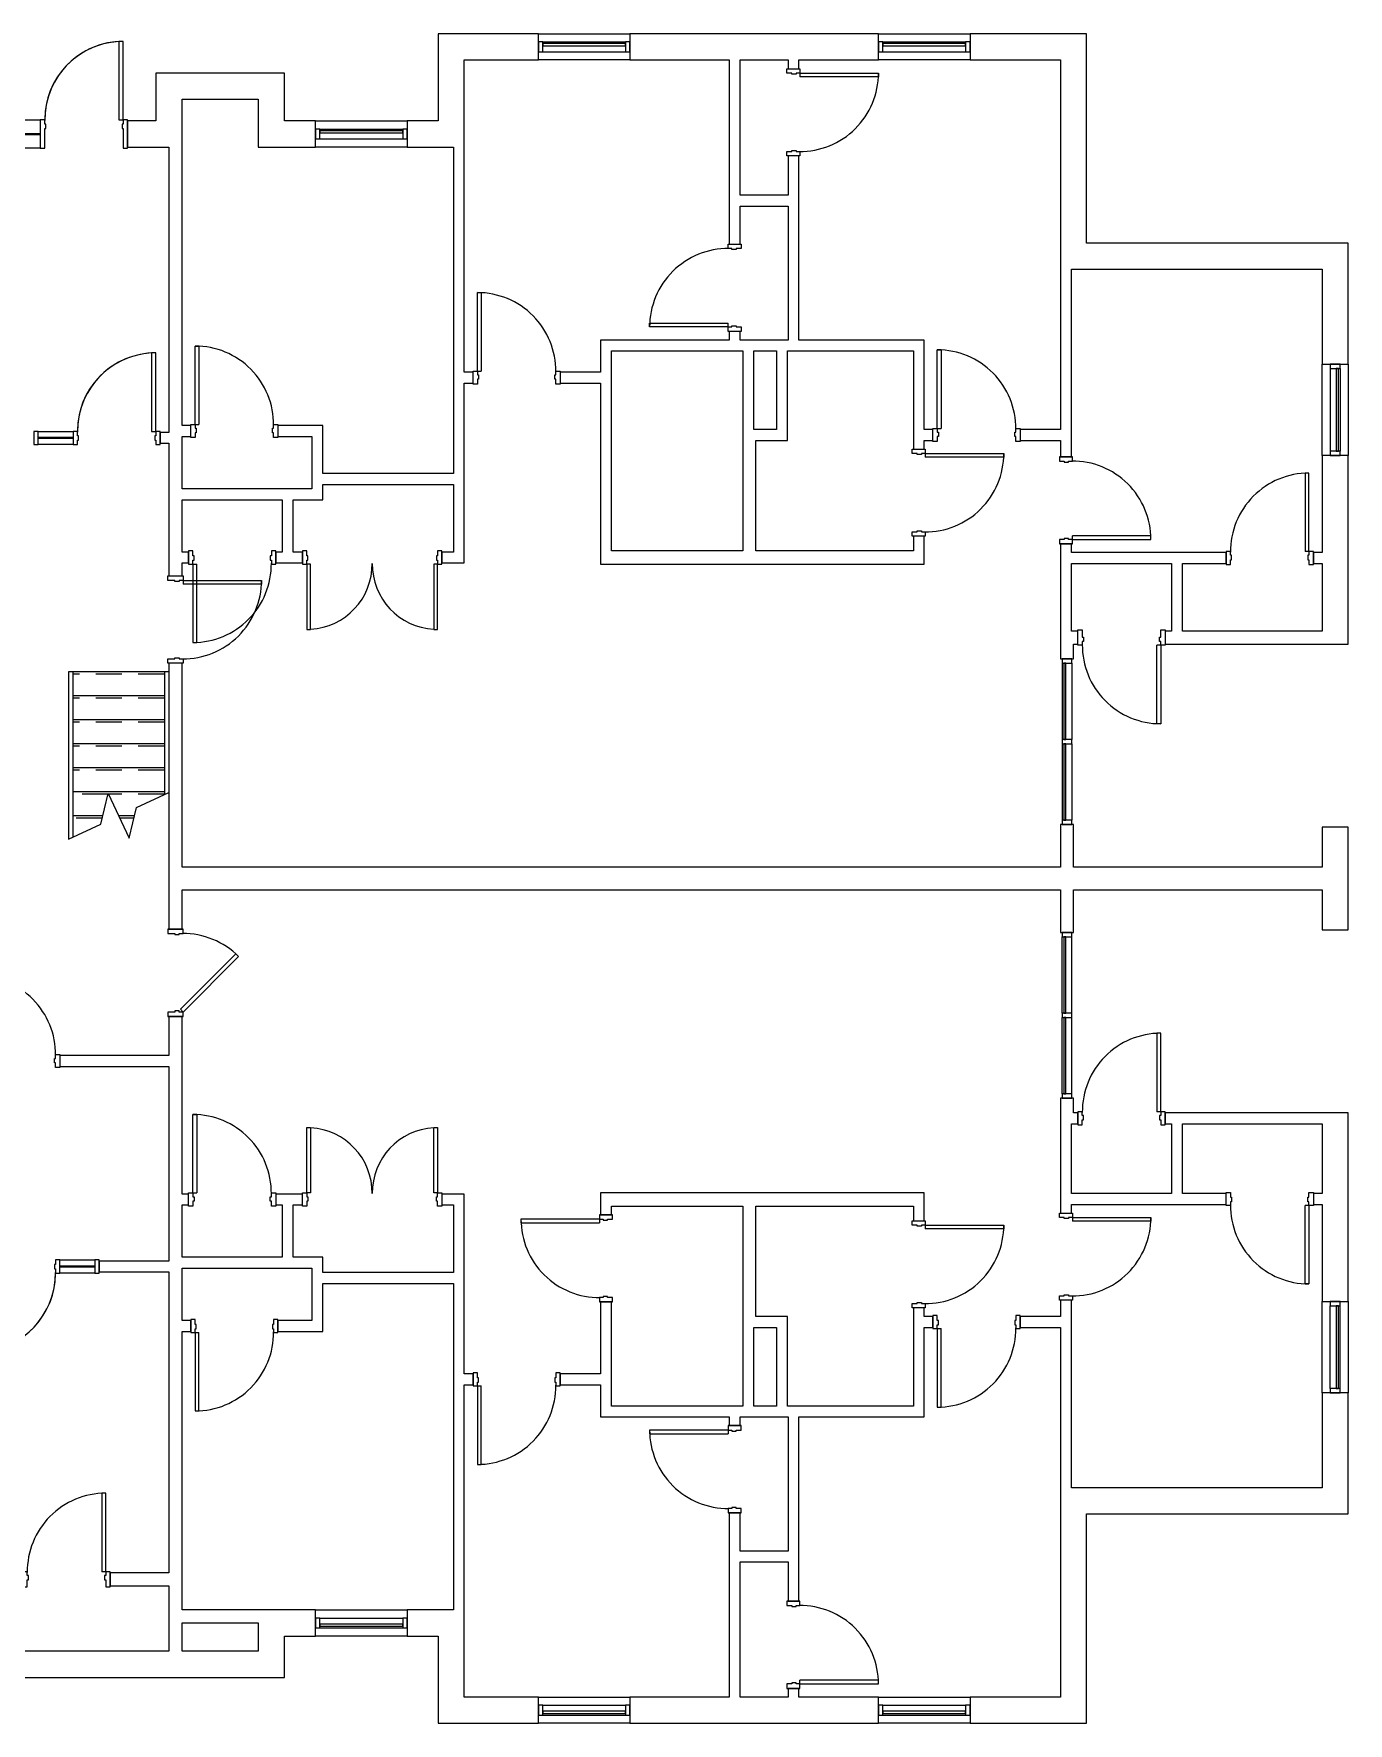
# Model space of a CAD drawing. Header units: inches. Extents: x -116 to 1059, y -1085 to -310.
# Drawn here: x 456 to 1059, y -1085 to -310 of the extents above; entities that cross this region are included whole.
import ezdxf

# ---------------------------------------------------------------- set-up
doc = ezdxf.new("R2010")
doc.units = ezdxf.units.IN
doc.header["$MEASUREMENT"] = 0
doc.linetypes.add('Overhead', pattern=[19.5, 12, -7.5])
for name, color, linetype, lineweight in [('A-DOOR', 31, 'Continuous', 9), ('A-DOOR-FRAM', 31, 'Continuous', 15), ('A-GLAZ-CURT', 52, 'Continuous', 9), ('A-GLAZ-CWMG', 51, 'Continuous', 9), ('A-WALL', 113, 'Continuous', 9), ('I-WALL', 2, 'Continuous', 9), ('S-STRS', 31, 'Continuous', 9), ('S-STRS-MBND', 31, 'Continuous', 9)]:
    doc.layers.add(name, color=color, linetype=linetype, lineweight=lineweight)

# ---------------------------------------------------------------- blocks, each defined once
blk = doc.blocks.new('Door-Single_CE_ - HM Door-2_ HM Frame-5138965-LEVEL 1')
at = {"layer": 'A-DOOR', "lineweight": 15}
for p, q in [((18, 39), (16.25, 39)), ((16.25, 39), (16.25, 3)), ((18, 3), (18, 39)), ((18, 3), (16.25, 3))]:
    blk.add_line(p, q, dxfattribs=at)
at = {"layer": 'A-DOOR'}
blk.add_arc((18, 3), 36, 90, 180.5, dxfattribs=at)
blk.add_arc((18, 3), 36, 90, 180.5, dxfattribs=at)
blk.add_arc((18, 3), 36, 90, 180.5, dxfattribs=at)
blk.add_arc((18, 3), 36, 90, 180.5, dxfattribs=at)
at = {"layer": 'A-DOOR-FRAM'}
for p, q in [((-18, 3), (-20, 3)), ((-20, 3), (-20, -3)), ((-18, 1.25), (-18, 3)), ((-17.5, 1.25), (-18, 1.25)), ((-17.5, -0.75), (-17.5, 1.25)), ((18, 1.25), (17.5, 1.25)), ((17.5, 1.25), (17.5, -0.75)), ((20, 3), (18, 3)), ((18, 3), (18, 1.25)), ((20, -3), (20, 3)), ((-20, -3), (-18, -3)), ((-18, -3), (-18, -0.75)), ((-18, -0.75), (-17.5, -0.75)), ((17.5, -0.75), (18, -0.75)), ((18, -0.75), (18, -3)), ((18, -3), (20, -3))]:
    blk.add_line(p, q, dxfattribs=at)
blk = doc.blocks.new('Door-Single_CE_ - HM Door-2_ HM Frame-5139043-LEVEL 1')
at = {"layer": 'A-DOOR', "lineweight": 15}
for p, q in [((16.25, -39.5), (16.25, -3.5)), ((18, -3.5), (16.25, -3.5)), ((18, -3.5), (18, -39.5)), ((18, -39.5), (16.25, -39.5))]:
    blk.add_line(p, q, dxfattribs=at)
at = {"layer": 'A-DOOR'}
blk.add_arc((18, -3.5), 36, 179.5, 270, dxfattribs=at)
blk.add_arc((18, -3.5), 36, 179.5, 270, dxfattribs=at)
blk.add_arc((18, -3.5), 36, 179.5, 270, dxfattribs=at)
blk.add_arc((18, -3.5), 36, 179.5, 270, dxfattribs=at)
at = {"layer": 'A-DOOR-FRAM'}
for p, q in [((-20, 3.5), (-18, 3.5)), ((-20, -3.5), (-20, 3.5)), ((-18, 3.5), (-18, 0.25)), ((-18, 0.25), (-17.5, 0.25)), ((-17.5, 0.25), (-17.5, -1.75)), ((17.5, 0.25), (18, 0.25)), ((17.5, -1.75), (17.5, 0.25)), ((18, 3.5), (20, 3.5)), ((18, 0.25), (18, 3.5)), ((20, 3.5), (20, -3.5)), ((-18, -3.5), (-20, -3.5)), ((-18, -1.75), (-18, -3.5)), ((-17.5, -1.75), (-18, -1.75)), ((18, -1.75), (17.5, -1.75)), ((18, -3.5), (18, -1.75)), ((20, -3.5), (18, -3.5))]:
    blk.add_line(p, q, dxfattribs=at)
blk = doc.blocks.new('Door-Single_CE_ - HM Door-2_ HM Frame-5139295-LEVEL 1')
at = {"layer": 'A-DOOR', "lineweight": 15}
for p, q in [((16.25, -39), (16.25, -3)), ((18, -3), (16.25, -3)), ((18, -3), (18, -39)), ((18, -39), (16.25, -39))]:
    blk.add_line(p, q, dxfattribs=at)
at = {"layer": 'A-DOOR'}
blk.add_arc((18, -3), 36, 179.5, 270, dxfattribs=at)
blk.add_arc((18, -3), 36, 179.5, 270, dxfattribs=at)
blk.add_arc((18, -3), 36, 179.5, 270, dxfattribs=at)
blk.add_arc((18, -3), 36, 179.5, 270, dxfattribs=at)
at = {"layer": 'A-DOOR-FRAM'}
for p, q in [((-20, 3), (-18, 3)), ((-20, -3), (-20, 3)), ((-18, 3), (-18, 0.75)), ((-18, 0.75), (-17.5, 0.75)), ((-17.5, 0.75), (-17.5, -1.25)), ((17.5, 0.75), (18, 0.75)), ((17.5, -1.25), (17.5, 0.75)), ((18, 3), (20, 3)), ((18, 0.75), (18, 3)), ((20, 3), (20, -3)), ((-18, -3), (-20, -3)), ((-18, -1.25), (-18, -3)), ((-17.5, -1.25), (-18, -1.25)), ((18, -1.25), (17.5, -1.25)), ((18, -3), (18, -1.25)), ((20, -3), (18, -3))]:
    blk.add_line(p, q, dxfattribs=at)
blk = doc.blocks.new('Door-Double_CE_ - WD Door-2_ HM Frame-5140198-LEVEL 1')
at = {"layer": 'A-DOOR'}
for p, q in [((-28.25, 33), (-30, 33)), ((-30, 33), (-30, 3)), ((-28.25, 3), (-28.25, 33)), ((30, 33), (28.25, 33)), ((28.25, 33), (28.25, 3)), ((30, 3), (30, 33)), ((-30, 3), (-28.25, 3)), ((28.25, 3), (30, 3))]:
    blk.add_line(p, q, dxfattribs=at)
for centre, start, end in [((-30, 3), 359.5, 86.65526), ((30, 3), 93.36407, 180.5)]:
    blk.add_arc(centre, 30, start, end, dxfattribs=at)
at = {"layer": 'A-DOOR-FRAM'}
for p, q in [((-30, 3), (-32, 3)), ((-32, 3), (-32, -3)), ((-30, 1.25), (-30, 3)), ((-29.5, 1.25), (-30, 1.25)), ((-29.5, -0.75), (-29.5, 1.25)), ((30, 1.25), (29.5, 1.25)), ((29.5, 1.25), (29.5, -0.75)), ((32, 3), (30, 3)), ((30, 3), (30, 1.25)), ((32, -3), (32, 3)), ((-32, -3), (-30, -3)), ((-30, -3), (-30, -0.75)), ((-30, -0.75), (-29.5, -0.75)), ((29.5, -0.75), (30, -0.75)), ((30, -0.75), (30, -3)), ((30, -3), (32, -3))]:
    blk.add_line(p, q, dxfattribs=at)
blk = doc.blocks.new('System Panel - zGlazed-5140547-LEVEL 1')
at = {"layer": 'A-GLAZ-CURT'}
for p, q in [((17.5, 1.5), (-17.5, 1.5)), ((-17.5, 1.5), (-17.5, 0.5)), ((-17.5, 0.5), (17.5, 0.5)), ((17.5, 0.5), (17.5, 1.5))]:
    blk.add_line(p, q, dxfattribs=at)
blk = doc.blocks.new('Rectangular Mullion - 4 1_2_ x 2_ Rectangular_CE_-5140545-LEVEL 1')
at = {"layer": 'A-GLAZ-CWMG'}
for p, q in [((927.95, -636.11), (927.95, -671.11)), ((932.45, -636.11), (932.45, -671.11))]:
    blk.add_line(p, q, dxfattribs=at)
blk = doc.blocks.new('Rectangular Mullion - 4 1_2_ x 2_ Rectangular_CE_-5140475-LEVEL 1')
at = {"layer": 'A-GLAZ-CWMG', "lineweight": 15}
for p, q in [((-2, 2.25), (0, 2.25)), ((-2, -2.25), (-2, 2.25)), ((0, 2.25), (0, -2.25)), ((0, -2.25), (-2, -2.25))]:
    blk.add_line(p, q, dxfattribs=at)
blk = doc.blocks.new('Rectangular Mullion - 4 1_2_ x 2_ Rectangular_CE_-5140476-LEVEL 1')
at = {"layer": 'A-GLAZ-CWMG', "lineweight": 15}
for p, q in [((0, 2.25), (-2, 2.25)), ((-2, 2.25), (-2, -2.25)), ((0, -2.25), (0, 2.25)), ((-2, -2.25), (0, -2.25))]:
    blk.add_line(p, q, dxfattribs=at)
blk = doc.blocks.new('Rectangular Mullion - 4 1_2_ x 2_ Rectangular_CE_-5140546-LEVEL 1')
at = {"layer": 'A-GLAZ-CWMG', "lineweight": 15}
for p, q in [((-1, 2.25), (1, 2.25)), ((-1, -2.25), (-1, 2.25)), ((1, 2.25), (1, -2.25)), ((1, -2.25), (-1, -2.25))]:
    blk.add_line(p, q, dxfattribs=at)
blk = doc.blocks.new('Door-Double_CE_ - WD Door-2_ HM Frame-5140609-LEVEL 1')
at = {"layer": 'A-DOOR'}
for p, q in [((-30, -3), (-28.25, -3)), ((-30, -33), (-30, -3)), ((-28.25, -3), (-28.25, -33)), ((28.25, -3), (30, -3)), ((28.25, -33), (28.25, -3)), ((30, -3), (30, -33)), ((-28.25, -33), (-30, -33)), ((30, -33), (28.25, -33))]:
    blk.add_line(p, q, dxfattribs=at)
for centre, start, end in [((-30, -3), 273.34474, 0.5), ((30, -3), 179.5, 266.63593)]:
    blk.add_arc(centre, 30, start, end, dxfattribs=at)
at = {"layer": 'A-DOOR-FRAM'}
for p, q in [((-32, 3), (-30, 3)), ((-32, -3), (-32, 3)), ((-30, 3), (-30, 0.75)), ((-30, 0.75), (-29.5, 0.75)), ((-29.5, 0.75), (-29.5, -1.25)), ((29.5, 0.75), (30, 0.75)), ((29.5, -1.25), (29.5, 0.75)), ((30, 3), (32, 3)), ((30, 0.75), (30, 3)), ((32, 3), (32, -3)), ((-30, -3), (-32, -3)), ((-30, -1.25), (-30, -3)), ((-29.5, -1.25), (-30, -1.25)), ((30, -1.25), (29.5, -1.25)), ((30, -3), (30, -1.25)), ((32, -3), (30, -3))]:
    blk.add_line(p, q, dxfattribs=at)
blk = doc.blocks.new('System Panel - zGlazed-5140615-LEVEL 1')
at = {"layer": 'A-GLAZ-CURT'}
for p, q in [((17.5, -0.5), (-17.5, -0.5)), ((-17.5, -0.5), (-17.5, -1.5)), ((-17.5, -1.5), (17.5, -1.5)), ((17.5, -1.5), (17.5, -0.5))]:
    blk.add_line(p, q, dxfattribs=at)
blk = doc.blocks.new('Rectangular Mullion - 4 1_2_ x 2_ Rectangular_CE_-5140613-LEVEL 1')
at = {"layer": 'A-GLAZ-CWMG'}
for p, q in [((927.95, -759.61), (927.95, -724.61)), ((932.45, -759.61), (932.45, -724.61))]:
    blk.add_line(p, q, dxfattribs=at)
blk = doc.blocks.new('Rectangular Mullion - 4 1_2_ x 2_ Rectangular_CE_-5140616-LEVEL 1')
at = {"layer": 'A-GLAZ-CWMG', "lineweight": 15}
for p, q in [((-2, 2.25), (0, 2.25)), ((-2, -2.25), (-2, 2.25)), ((0, 2.25), (0, -2.25)), ((0, -2.25), (-2, -2.25))]:
    blk.add_line(p, q, dxfattribs=at)
blk = doc.blocks.new('Rectangular Mullion - 4 1_2_ x 2_ Rectangular_CE_-5140617-LEVEL 1')
at = {"layer": 'A-GLAZ-CWMG', "lineweight": 15}
for p, q in [((0, 2.25), (-2, 2.25)), ((-2, 2.25), (-2, -2.25)), ((0, -2.25), (0, 2.25)), ((-2, -2.25), (0, -2.25))]:
    blk.add_line(p, q, dxfattribs=at)
blk = doc.blocks.new('Rectangular Mullion - 4 1_2_ x 2_ Rectangular_CE_-5140614-LEVEL 1')
at = {"layer": 'A-GLAZ-CWMG', "lineweight": 15}
for p, q in [((-1, 2.25), (1, 2.25)), ((-1, -2.25), (-1, 2.25)), ((1, 2.25), (1, -2.25)), ((1, -2.25), (-1, -2.25))]:
    blk.add_line(p, q, dxfattribs=at)
blk = doc.blocks.new('Door-Single_CE_ - HM Door-2_ HM Frame-5140891-LEVEL 1')
at = {"layer": 'A-DOOR', "lineweight": 15}
for p, q in [((18, 39.5), (16.25, 39.5)), ((16.25, 39.5), (16.25, 3.5)), ((18, 3.5), (18, 39.5)), ((18, 3.5), (16.25, 3.5))]:
    blk.add_line(p, q, dxfattribs=at)
at = {"layer": 'A-DOOR'}
blk.add_arc((18, 3.5), 36, 90, 180.5, dxfattribs=at)
blk.add_arc((18, 3.5), 36, 90, 180.5, dxfattribs=at)
blk.add_arc((18, 3.5), 36, 90, 180.5, dxfattribs=at)
blk.add_arc((18, 3.5), 36, 90, 180.5, dxfattribs=at)
at = {"layer": 'A-DOOR-FRAM'}
for p, q in [((-18, 3.5), (-20, 3.5)), ((-20, 3.5), (-20, -3.5)), ((-18, 1.75), (-18, 3.5)), ((-17.5, 1.75), (-18, 1.75)), ((-17.5, -0.25), (-17.5, 1.75)), ((18, 1.75), (17.5, 1.75)), ((17.5, 1.75), (17.5, -0.25)), ((20, 3.5), (18, 3.5)), ((18, 3.5), (18, 1.75)), ((20, -3.5), (20, 3.5)), ((-20, -3.5), (-18, -3.5)), ((-18, -3.5), (-18, -0.25)), ((-18, -0.25), (-17.5, -0.25)), ((17.5, -0.25), (18, -0.25)), ((18, -0.25), (18, -3.5)), ((18, -3.5), (20, -3.5))]:
    blk.add_line(p, q, dxfattribs=at)
blk = doc.blocks.new('Door-Single-Sidelite_CE_ - WD Door-2_ HM Frame-Sidelite-5141389-LEVEL 1')
at = {"layer": 'A-DOOR'}
for p, q in [((18, 39), (16, 39)), ((16, 39), (16, 3)), ((18, 3), (18, 39)), ((16, 3), (18, 3))]:
    blk.add_line(p, q, dxfattribs=at)
at = {"layer": 'A-DOOR', "lineweight": 15}
for p, q in [((-20, 0.125), (-36, 0.125)), ((-36, 0.125), (-36, -0.125)), ((-20, -0.125), (-20, 0.125)), ((-36, -0.125), (-20, -0.125))]:
    blk.add_line(p, q, dxfattribs=at)
at = {"layer": 'A-DOOR'}
for start, end in [(93.203874, 180.5), (90, 179.5)]:
    blk.add_arc((18, 3), 36, start, end, dxfattribs=at)
at = {"layer": 'A-DOOR-FRAM'}
for p, q in [((-36, 3), (-38, 3)), ((-38, 3), (-38, -3)), ((-36, -3), (-36, 3)), ((-18, 3), (-20, 3)), ((-20, 3), (-20, -3)), ((-18, 1), (-18, 3)), ((-17.5, 1), (-18, 1)), ((-17.5, -1), (-17.5, 1)), ((18, 1), (17.5, 1)), ((17.5, 1), (17.5, -1)), ((20, 3), (18, 3)), ((18, 3), (18, 1)), ((20, -3), (20, 3)), ((-38, -3), (-36, -3)), ((-20, -3), (-18, -3)), ((-18, -3), (-18, -1)), ((-18, -1), (-17.5, -1)), ((17.5, -1), (18, -1)), ((18, -1), (18, -3)), ((18, -3), (20, -3))]:
    blk.add_line(p, q, dxfattribs=at)
at = {"layer": 'A-DOOR-FRAM', "lineweight": 9}
for p, q in [((-36, 3), (-20, 3)), ((-20, -3), (-36, -3))]:
    blk.add_line(p, q, dxfattribs=at)
blk = doc.blocks.new('Door-Single-Sidelite_CE_ - WD Door-2_ HM Frame-Sidelite-5141976-LEVEL 1')
at = {"layer": 'A-DOOR'}
for p, q in [((18, 42.5), (16, 42.5)), ((16, 42.5), (16, 6.5)), ((18, 6.5), (18, 42.5)), ((16, 6.5), (18, 6.5))]:
    blk.add_line(p, q, dxfattribs=at)
at = {"layer": 'A-DOOR', "lineweight": 15}
for p, q in [((-20, 0.125), (-36, 0.125)), ((-36, 0.125), (-36, -0.125)), ((-20, -0.125), (-20, 0.125)), ((-36, -0.125), (-20, -0.125))]:
    blk.add_line(p, q, dxfattribs=at)
at = {"layer": 'A-DOOR'}
for start, end in [(93.203874, 180.5), (90, 179.5)]:
    blk.add_arc((18, 6.5), 36, start, end, dxfattribs=at)
at = {"layer": 'A-DOOR-FRAM'}
for p, q in [((-36, 6.5), (-38, 6.5)), ((-38, 6.5), (-38, -6.5)), ((-36, -6.5), (-36, 6.5)), ((-18, 6.5), (-20, 6.5)), ((-20, 6.5), (-20, -6.5)), ((-18, 4.5), (-18, 6.5)), ((-17.5, 4.5), (-18, 4.5)), ((-18, -6.5), (-18, 2.5)), ((-18, 2.5), (-17.5, 2.5)), ((-17.5, 2.5), (-17.5, 4.5)), ((18, 4.5), (17.5, 4.5)), ((17.5, 4.5), (17.5, 2.5)), ((17.5, 2.5), (18, 2.5)), ((20, 6.5), (18, 6.5)), ((18, 6.5), (18, 4.5)), ((18, 2.5), (18, -6.5)), ((20, -6.5), (20, 6.5)), ((-38, -6.5), (-36, -6.5)), ((-20, -6.5), (-18, -6.5)), ((18, -6.5), (20, -6.5))]:
    blk.add_line(p, q, dxfattribs=at)
at = {"layer": 'A-DOOR-FRAM', "lineweight": 9}
for p, q in [((-36, 6.5), (-20, 6.5)), ((-20, -6.5), (-36, -6.5))]:
    blk.add_line(p, q, dxfattribs=at)
blk = doc.blocks.new('System Panel - zGlazed-5147862-LEVEL 1')
at = {"layer": 'A-GLAZ-CURT'}
for p, q in [((19, -0.5), (-19, -0.5)), ((-19, -0.5), (-19, -1.5)), ((-19, -1.5), (19, -1.5)), ((19, -1.5), (19, -0.5))]:
    blk.add_line(p, q, dxfattribs=at)
blk = doc.blocks.new('Rectangular Mullion - 4 1_2_ x 2_ Rectangular_CE_-5147845-LEVEL 1')
at = {"layer": 'A-GLAZ-CWMG'}
for p, q in [((1050.95, -463.86), (1050.95, -501.86)), ((1055.45, -463.86), (1055.45, -501.86))]:
    blk.add_line(p, q, dxfattribs=at)
blk = doc.blocks.new('Rectangular Mullion - 4 1_2_ x 2_ Rectangular_CE_-5147863-LEVEL 1')
at = {"layer": 'A-GLAZ-CWMG', "lineweight": 15}
for p, q in [((-2, 2.25), (0, 2.25)), ((-2, -2.25), (-2, 2.25)), ((0, 2.25), (0, -2.25)), ((0, -2.25), (-2, -2.25))]:
    blk.add_line(p, q, dxfattribs=at)
blk = doc.blocks.new('Rectangular Mullion - 4 1_2_ x 2_ Rectangular_CE_-5147864-LEVEL 1')
at = {"layer": 'A-GLAZ-CWMG', "lineweight": 15}
for p, q in [((0, 2.25), (-2, 2.25)), ((-2, 2.25), (-2, -2.25)), ((0, -2.25), (0, 2.25)), ((-2, -2.25), (0, -2.25))]:
    blk.add_line(p, q, dxfattribs=at)
blk = doc.blocks.new('System Panel - zGlazed-5148428-LEVEL 1')
at = {"layer": 'A-GLAZ-CURT'}
for p, q in [((19, 1.5), (-19, 1.5)), ((-19, 1.5), (-19, 0.5)), ((-19, 0.5), (19, 0.5)), ((19, 0.5), (19, 1.5))]:
    blk.add_line(p, q, dxfattribs=at)
blk = doc.blocks.new('Rectangular Mullion - 4 1_2_ x 2_ Rectangular_CE_-5148427-LEVEL 1')
at = {"layer": 'A-GLAZ-CWMG'}
for p, q in [((1050.95, -931.86), (1050.95, -893.86)), ((1055.45, -931.86), (1055.45, -893.86))]:
    blk.add_line(p, q, dxfattribs=at)
blk = doc.blocks.new('Rectangular Mullion - 4 1_2_ x 2_ Rectangular_CE_-5148429-LEVEL 1')
at = {"layer": 'A-GLAZ-CWMG', "lineweight": 15}
for p, q in [((-2, 2.25), (0, 2.25)), ((-2, -2.25), (-2, 2.25)), ((0, 2.25), (0, -2.25)), ((0, -2.25), (-2, -2.25))]:
    blk.add_line(p, q, dxfattribs=at)
blk = doc.blocks.new('Rectangular Mullion - 4 1_2_ x 2_ Rectangular_CE_-5148430-LEVEL 1')
at = {"layer": 'A-GLAZ-CWMG', "lineweight": 15}
for p, q in [((0, 2.25), (-2, 2.25)), ((-2, 2.25), (-2, -2.25)), ((0, -2.25), (0, 2.25)), ((-2, -2.25), (0, -2.25))]:
    blk.add_line(p, q, dxfattribs=at)
blk = doc.blocks.new('Door-Single_CE_ - HM Door-2_ HM Frame-5149312-LEVEL 1')
at = {"layer": 'A-DOOR', "lineweight": 15}
for p, q in [((-7.46, 28.96), (-8.69, 27.72)), ((-8.69, 27.72), (16.76, 2.26)), ((18, 3.5), (-7.46, 28.96)), ((18, 3.5), (16.76, 2.26))]:
    blk.add_line(p, q, dxfattribs=at)
at = {"layer": 'A-DOOR'}
blk.add_arc((18, 3.5), 36, 135, 180.5, dxfattribs=at)
blk.add_arc((18, 3.5), 36, 135, 180.5, dxfattribs=at)
blk.add_arc((18, 3.5), 36, 135, 180.5, dxfattribs=at)
blk.add_arc((18, 3.5), 36, 135, 180.5, dxfattribs=at)
at = {"layer": 'A-DOOR-FRAM'}
for p, q in [((-18, 3.5), (-20, 3.5)), ((-20, 3.5), (-20, -3.5)), ((-18, 1.75), (-18, 3.5)), ((-17.5, 1.75), (-18, 1.75)), ((-17.5, -0.25), (-17.5, 1.75)), ((18, 1.75), (17.5, 1.75)), ((17.5, 1.75), (17.5, -0.25)), ((20, 3.5), (18, 3.5)), ((18, 3.5), (18, 1.75)), ((20, -3.5), (20, 3.5)), ((-20, -3.5), (-18, -3.5)), ((-18, -3.5), (-18, -0.25)), ((-18, -0.25), (-17.5, -0.25)), ((17.5, -0.25), (18, -0.25)), ((18, -0.25), (18, -3.5)), ((18, -3.5), (20, -3.5))]:
    blk.add_line(p, q, dxfattribs=at)

msp = doc.modelspace()

# ---------------------------------------------------------------- linework, layer by layer
at = {"layer": 'A-WALL', "lineweight": 25}
for p, q in [((641.7, -310.36), (641.7, -350.36)), ((687.7, -310.36), (641.7, -310.36)), ((687.7, -322.36), (687.7, -310.36)), ((843.7, -310.36), (729.7, -310.36)), ((729.7, -310.36), (729.7, -322.36)), ((843.7, -322.36), (843.7, -310.36)), ((939.2, -310.36), (885.7, -310.36)), ((885.7, -310.36), (885.7, -322.36)), ((939.2, -406.36), (939.2, -310.36)), ((653.7, -362.36), (653.7, -322.36)), ((653.7, -322.36), (687.7, -322.36)), ((729.7, -322.36), (775.2, -322.36)), ((780.2, -322.36), (802.2, -322.36)), ((807.2, -322.36), (843.7, -322.36)), ((885.7, -322.36), (927.2, -322.36)), ((927.2, -322.36), (927.2, -418.36)), ((512.2, -328.36), (512.2, -350.36)), ((571.2, -328.36), (512.2, -328.36)), ((571.2, -350.36), (571.2, -328.36)), ((524.2, -340.36), (559.2, -340.36)), ((524.2, -490.09), (524.2, -340.36)), ((559.2, -340.36), (559.2, -362.36)), ((512.2, -350.36), (499.2, -350.36)), ((499.2, -350.36), (499.2, -362.36)), ((585.45, -350.36), (571.2, -350.36)), ((585.45, -362.36), (585.45, -350.36)), ((641.7, -350.36), (627.45, -350.36)), ((627.45, -350.36), (627.45, -362.36)), ((499.2, -362.36), (518.2, -362.36)), ((518.2, -362.36), (518.2, -493.23)), ((559.2, -362.36), (585.45, -362.36)), ((627.45, -362.36), (648.7, -362.36)), ((1059.2, -406.36), (939.2, -406.36)), ((1059.2, -461.86), (1059.2, -406.36)), ((932.2, -418.36), (1047.2, -418.36)), ((1047.2, -418.36), (1047.2, -461.86)), ((1047.2, -461.86), (1059.2, -461.86)), ((524.2, -519.09), (524.2, -495.09)), ((781.45, -491.86), (781.45, -547.59)), ((787.45, -491.86), (786.45, -491.86)), ((518.2, -498.23), (518.2, -559.09)), ((787.45, -547.59), (787.45, -496.86)), ((1059.2, -503.86), (1047.2, -503.86)), ((1047.2, -503.86), (1047.2, -548.36)), ((1059.2, -590.36), (1059.2, -503.86)), ((524.2, -548.09), (524.2, -524.09)), ((781.45, -547.59), (721.2, -547.59)), ((859.7, -547.59), (787.45, -547.59)), ((864.7, -553.59), (864.7, -547.59)), ((524.2, -559.09), (524.2, -553.09)), ((721.2, -553.59), (864.7, -553.59)), ((1047.2, -553.36), (1047.2, -584.36)), ((518.2, -559.09), (524.2, -559.09)), ((927.2, -584.36), (927.2, -597.11)), ((935.2, -584.36), (932.2, -584.36)), ((935.2, -590.36), (935.2, -584.36)), ((978.2, -584.36), (975.2, -584.36)), ((975.2, -584.36), (975.2, -590.36)), ((1047.2, -584.36), (983.2, -584.36)), ((933.2, -590.36), (935.2, -590.36)), ((933.2, -597.11), (933.2, -590.36)), ((975.2, -590.36), (1059.2, -590.36)), ((518.2, -599.09), (518.2, -721.11)), ((524.2, -599.09), (518.2, -599.09)), ((524.2, -692.61), (524.2, -599.09)), ((927.2, -597.11), (933.2, -597.11)), ((927.2, -673.11), (927.2, -692.61)), ((933.2, -673.11), (927.2, -673.11)), ((933.2, -692.61), (933.2, -673.11)), ((1059.2, -674.36), (1047.2, -674.36)), ((1047.2, -674.36), (1047.2, -692.61)), ((1059.2, -721.36), (1059.2, -674.36)), ((927.2, -692.61), (524.2, -692.61)), ((1047.2, -692.61), (933.2, -692.61)), ((524.2, -703.11), (927.2, -703.11)), ((524.2, -721.11), (524.2, -703.11)), ((927.2, -703.11), (927.2, -722.61)), ((933.2, -703.11), (1047.2, -703.11)), ((933.2, -722.61), (933.2, -703.11)), ((1047.2, -703.11), (1047.2, -721.36)), ((518.2, -721.11), (524.2, -721.11)), ((927.2, -722.61), (933.2, -722.61)), ((1047.2, -721.36), (1059.2, -721.36)), ((518.2, -761.11), (518.2, -779.11)), ((524.2, -761.11), (518.2, -761.11)), ((524.2, -842.63), (524.2, -761.11)), ((518.2, -784.11), (518.2, -873.36)), ((933.2, -798.61), (927.2, -798.61)), ((927.2, -798.61), (927.2, -810.36)), ((933.2, -805.36), (933.2, -798.61)), ((1059.2, -805.36), (1047.2, -805.36)), ((1059.2, -891.86), (1059.2, -805.36)), ((932.2, -810.36), (933.2, -810.36)), ((1047.2, -810.36), (1047.2, -842.36)), ((864.7, -842.13), (721.2, -842.13)), ((864.7, -848.13), (864.7, -842.13)), ((524.2, -871.63), (524.2, -847.63)), ((721.2, -848.13), (781.45, -848.13)), ((781.45, -848.13), (781.45, -903.86)), ((787.45, -848.13), (859.7, -848.13)), ((787.45, -898.86), (787.45, -848.13)), ((1047.2, -847.36), (1047.2, -891.86)), ((518.2, -878.36), (518.2, -1016.36)), ((524.2, -900.63), (524.2, -876.63)), ((1047.2, -891.86), (1059.2, -891.86)), ((524.2, -1033.36), (524.2, -905.63)), ((786.45, -903.86), (787.45, -903.86)), ((1059.2, -933.86), (1047.2, -933.86)), ((1047.2, -933.86), (1047.2, -977.36)), ((1059.2, -989.36), (1059.2, -933.86)), ((927.2, -977.36), (927.2, -1073.36)), ((1047.2, -977.36), (932.2, -977.36)), ((939.2, -989.36), (1059.2, -989.36)), ((939.2, -1085.36), (939.2, -989.36)), ((518.2, -1016.36), (491.2, -1016.36)), ((491.2, -1016.36), (491.2, -1022.36)), ((491.2, -1022.36), (518.2, -1022.36)), ((518.2, -1022.36), (518.2, -1052.36)), ((585.45, -1033.36), (524.2, -1033.36)), ((585.45, -1045.36), (585.45, -1033.36)), ((648.7, -1033.36), (627.45, -1033.36)), ((627.45, -1033.36), (627.45, -1045.36)), ((653.7, -1073.36), (653.7, -1033.36)), ((524.2, -1052.36), (524.2, -1039.36)), ((524.2, -1039.36), (559.2, -1039.36)), ((559.2, -1039.36), (559.2, -1052.36)), ((571.2, -1045.36), (585.45, -1045.36)), ((571.2, -1064.36), (571.2, -1045.36)), ((627.45, -1045.36), (641.7, -1045.36)), ((641.7, -1045.36), (641.7, -1085.36)), ((518.2, -1052.36), (424.2, -1052.36)), ((559.2, -1052.36), (524.2, -1052.36)), ((371.2, -1064.36), (571.2, -1064.36)), ((687.7, -1073.36), (653.7, -1073.36)), ((687.7, -1085.36), (687.7, -1073.36)), ((775.2, -1073.36), (729.7, -1073.36)), ((729.7, -1073.36), (729.7, -1085.36)), ((802.2, -1073.36), (780.2, -1073.36)), ((843.7, -1073.36), (807.2, -1073.36)), ((843.7, -1085.36), (843.7, -1073.36)), ((927.2, -1073.36), (885.7, -1073.36)), ((885.7, -1073.36), (885.7, -1085.36)), ((641.7, -1085.36), (687.7, -1085.36)), ((729.7, -1085.36), (843.7, -1085.36)), ((885.7, -1085.36), (939.2, -1085.36))]:
    msp.add_line(p, q, dxfattribs=at)
at = {"layer": 'A-WALL'}
for p, q in [((687.7, -310.36), (729.7, -310.36)), ((843.7, -310.36), (885.7, -310.36)), ((729.7, -322.36), (687.7, -322.36)), ((885.7, -322.36), (843.7, -322.36)), ((585.45, -350.36), (627.45, -350.36)), ((627.45, -362.36), (585.45, -362.36)), ((1047.2, -503.86), (1047.2, -461.86)), ((1059.2, -461.86), (1059.2, -503.86)), ((1047.2, -933.86), (1047.2, -891.86)), ((1059.2, -891.86), (1059.2, -933.86)), ((585.45, -1033.36), (627.45, -1033.36)), ((627.45, -1045.36), (585.45, -1045.36)), ((687.7, -1073.36), (729.7, -1073.36)), ((843.7, -1073.36), (885.7, -1073.36)), ((729.7, -1085.36), (687.7, -1085.36)), ((885.7, -1085.36), (843.7, -1085.36))]:
    msp.add_line(p, q, dxfattribs=at)
at = {"layer": 'I-WALL', "lineweight": 25}
for p, q in [((775.2, -322.36), (775.2, -406.86)), ((780.2, -384.36), (780.2, -322.36)), ((802.2, -322.36), (802.2, -326.36)), ((807.2, -326.36), (807.2, -322.36)), ((802.2, -326.36), (807.2, -326.36)), ((648.7, -362.36), (648.7, -512.09)), ((653.7, -465.59), (653.7, -362.36)), ((807.2, -366.36), (802.2, -366.36)), ((802.2, -366.36), (802.2, -384.36)), ((807.2, -450.86), (807.2, -366.36)), ((802.2, -384.36), (780.2, -384.36)), ((780.2, -406.86), (780.2, -389.36)), ((780.2, -389.36), (802.2, -389.36)), ((802.2, -389.36), (802.2, -450.86)), ((775.2, -406.86), (780.2, -406.86)), ((927.2, -418.36), (927.2, -491.86)), ((932.2, -504.36), (932.2, -418.36)), ((780.2, -446.86), (775.2, -446.86)), ((775.2, -446.86), (775.2, -450.86)), ((780.2, -450.86), (780.2, -446.86)), ((775.2, -450.86), (716.2, -450.86)), ((716.2, -450.86), (716.2, -465.59)), ((721.2, -455.86), (781.45, -455.86)), ((721.2, -547.59), (721.2, -455.86)), ((802.2, -450.86), (780.2, -450.86)), ((781.45, -455.86), (781.45, -491.86)), ((786.45, -455.86), (796.95, -455.86)), ((786.45, -491.86), (786.45, -455.86)), ((796.95, -455.86), (796.95, -491.86)), ((801.95, -455.86), (859.7, -455.86)), ((801.95, -496.86), (801.95, -455.86)), ((864.7, -450.86), (807.2, -450.86)), ((859.7, -455.86), (859.7, -500.86)), ((864.7, -491.86), (864.7, -450.86)), ((657.7, -465.59), (653.7, -465.59)), ((653.7, -470.59), (657.7, -470.59)), ((653.7, -553.09), (653.7, -470.59)), ((657.7, -470.59), (657.7, -465.59)), ((716.2, -465.59), (697.7, -465.59)), ((697.7, -465.59), (697.7, -470.59)), ((697.7, -470.59), (716.2, -470.59)), ((716.2, -470.59), (716.2, -553.59)), ((518.2, -493.23), (514.2, -493.23)), ((514.2, -493.23), (514.2, -498.23)), ((528.2, -490.09), (524.2, -490.09)), ((524.2, -495.09), (528.2, -495.09)), ((528.2, -495.09), (528.2, -490.09)), ((588.83, -490.09), (568.2, -490.09)), ((568.2, -490.09), (568.2, -495.09)), ((568.2, -495.09), (583.83, -495.09)), ((583.83, -495.09), (583.83, -519.09)), ((588.83, -512.09), (588.83, -490.09)), ((796.95, -491.86), (787.45, -491.86)), ((868.7, -491.86), (864.7, -491.86)), ((868.7, -496.86), (868.7, -491.86)), ((927.2, -491.86), (908.7, -491.86)), ((908.7, -491.86), (908.7, -496.86)), ((514.2, -498.23), (518.2, -498.23)), ((787.45, -496.86), (801.95, -496.86)), ((859.7, -500.86), (864.7, -500.86)), ((864.7, -500.86), (864.7, -496.86)), ((864.7, -496.86), (868.7, -496.86)), ((908.7, -496.86), (927.2, -496.86)), ((927.2, -496.86), (927.2, -504.36)), ((927.2, -504.36), (932.2, -504.36)), ((583.83, -519.09), (524.2, -519.09)), ((648.7, -512.09), (588.83, -512.09)), ((588.83, -524.09), (588.83, -517.09)), ((588.83, -517.09), (648.7, -517.09)), ((648.7, -517.09), (648.7, -548.09)), ((524.2, -524.09), (570.2, -524.09)), ((570.2, -524.09), (570.2, -548.09)), ((575.2, -548.09), (575.2, -524.09)), ((575.2, -524.09), (588.83, -524.09)), ((859.7, -540.86), (859.7, -547.59)), ((864.7, -540.86), (859.7, -540.86)), ((864.7, -547.59), (864.7, -540.86)), ((527.2, -548.09), (524.2, -548.09)), ((527.2, -553.09), (527.2, -548.09)), ((570.2, -548.09), (567.2, -548.09)), ((567.2, -548.09), (567.2, -553.09)), ((579.45, -548.09), (575.2, -548.09)), ((579.45, -553.09), (579.45, -548.09)), ((648.7, -548.09), (643.45, -548.09)), ((643.45, -548.09), (643.45, -553.09)), ((927.2, -544.36), (927.2, -584.36)), ((932.2, -544.36), (927.2, -544.36)), ((932.2, -548.36), (932.2, -544.36)), ((1003.2, -548.36), (932.2, -548.36)), ((1003.2, -553.36), (1003.2, -548.36)), ((1047.2, -548.36), (1043.2, -548.36)), ((1043.2, -548.36), (1043.2, -553.36)), ((524.2, -553.09), (527.2, -553.09)), ((567.2, -553.09), (579.45, -553.09)), ((643.45, -553.09), (653.7, -553.09)), ((716.2, -553.59), (721.2, -553.59)), ((932.2, -553.36), (978.2, -553.36)), ((932.2, -584.36), (932.2, -553.36)), ((978.2, -553.36), (978.2, -584.36)), ((983.2, -553.36), (1003.2, -553.36)), ((983.2, -584.36), (983.2, -553.36)), ((1043.2, -553.36), (1047.2, -553.36)), ((518.2, -779.11), (468.2, -779.11)), ((468.2, -779.11), (468.2, -784.11)), ((468.2, -784.11), (518.2, -784.11)), ((935.2, -805.36), (933.2, -805.36)), ((935.2, -810.36), (935.2, -805.36)), ((1047.2, -805.36), (975.2, -805.36)), ((975.2, -805.36), (975.2, -810.36)), ((927.2, -810.36), (927.2, -851.36)), ((932.2, -842.36), (932.2, -810.36)), ((933.2, -810.36), (935.2, -810.36)), ((975.2, -810.36), (978.2, -810.36)), ((978.2, -810.36), (978.2, -842.36)), ((983.2, -842.36), (983.2, -810.36)), ((983.2, -810.36), (1047.2, -810.36)), ((527.2, -842.63), (524.2, -842.63)), ((527.2, -847.63), (527.2, -842.63)), ((579.45, -842.63), (567.2, -842.63)), ((567.2, -842.63), (567.2, -847.63)), ((579.45, -847.63), (579.45, -842.63)), ((653.7, -842.63), (643.45, -842.63)), ((643.45, -842.63), (643.45, -847.63)), ((653.7, -925.13), (653.7, -842.63)), ((716.2, -842.13), (716.2, -852.13)), ((721.2, -842.13), (716.2, -842.13)), ((978.2, -842.36), (932.2, -842.36)), ((1003.2, -842.36), (983.2, -842.36)), ((1003.2, -847.36), (1003.2, -842.36)), ((1047.2, -842.36), (1043.2, -842.36)), ((1043.2, -842.36), (1043.2, -847.36)), ((524.2, -847.63), (527.2, -847.63)), ((567.2, -847.63), (570.2, -847.63)), ((570.2, -847.63), (570.2, -871.63)), ((575.2, -847.63), (579.45, -847.63)), ((575.2, -871.63), (575.2, -847.63)), ((643.45, -847.63), (648.7, -847.63)), ((648.7, -847.63), (648.7, -878.63)), ((716.2, -852.13), (721.2, -852.13)), ((721.2, -852.13), (721.2, -848.13)), ((859.7, -848.13), (859.7, -854.86)), ((864.7, -854.86), (864.7, -848.13)), ((927.2, -851.36), (932.2, -851.36)), ((932.2, -847.36), (1003.2, -847.36)), ((932.2, -851.36), (932.2, -847.36)), ((1043.2, -847.36), (1047.2, -847.36)), ((859.7, -854.86), (864.7, -854.86)), ((518.2, -873.36), (486.2, -873.36)), ((486.2, -873.36), (486.2, -878.36)), ((570.2, -871.63), (524.2, -871.63)), ((588.83, -871.63), (575.2, -871.63)), ((588.83, -878.63), (588.83, -871.63)), ((486.2, -878.36), (518.2, -878.36)), ((524.2, -876.63), (583.83, -876.63)), ((583.83, -876.63), (583.83, -900.63)), ((648.7, -878.63), (588.83, -878.63)), ((588.83, -905.63), (588.83, -883.63)), ((588.83, -883.63), (648.7, -883.63)), ((648.7, -883.63), (648.7, -1033.36)), ((716.2, -892.13), (716.2, -925.13)), ((721.2, -892.13), (716.2, -892.13)), ((721.2, -939.86), (721.2, -892.13)), ((801.95, -898.86), (787.45, -898.86)), ((801.95, -939.86), (801.95, -898.86)), ((864.7, -894.86), (859.7, -894.86)), ((859.7, -894.86), (859.7, -939.86)), ((864.7, -898.86), (864.7, -894.86)), ((868.7, -898.86), (864.7, -898.86)), ((868.7, -903.86), (868.7, -898.86)), ((927.2, -898.86), (908.7, -898.86)), ((908.7, -898.86), (908.7, -903.86)), ((932.2, -891.36), (927.2, -891.36)), ((927.2, -891.36), (927.2, -898.86)), ((932.2, -977.36), (932.2, -891.36)), ((528.2, -900.63), (524.2, -900.63)), ((524.2, -905.63), (528.2, -905.63)), ((528.2, -905.63), (528.2, -900.63)), ((583.83, -900.63), (568.2, -900.63)), ((568.2, -900.63), (568.2, -905.63)), ((568.2, -905.63), (588.83, -905.63)), ((781.45, -903.86), (781.45, -939.86)), ((786.45, -939.86), (786.45, -903.86)), ((787.45, -903.86), (796.95, -903.86)), ((796.95, -903.86), (796.95, -939.86)), ((864.7, -944.86), (864.7, -903.86)), ((864.7, -903.86), (868.7, -903.86)), ((908.7, -903.86), (927.2, -903.86)), ((927.2, -903.86), (927.2, -977.36)), ((657.7, -925.13), (653.7, -925.13)), ((657.7, -930.13), (657.7, -925.13)), ((716.2, -925.13), (697.7, -925.13)), ((697.7, -925.13), (697.7, -930.13)), ((653.7, -930.13), (657.7, -930.13)), ((653.7, -1033.36), (653.7, -930.13)), ((697.7, -930.13), (716.2, -930.13)), ((716.2, -930.13), (716.2, -944.86)), ((716.2, -944.86), (775.2, -944.86)), ((781.45, -939.86), (721.2, -939.86)), ((775.2, -944.86), (775.2, -948.86)), ((780.2, -944.86), (802.2, -944.86)), ((780.2, -948.86), (780.2, -944.86)), ((796.95, -939.86), (786.45, -939.86)), ((859.7, -939.86), (801.95, -939.86)), ((802.2, -944.86), (802.2, -1006.36)), ((807.2, -944.86), (864.7, -944.86)), ((807.2, -1029.36), (807.2, -944.86)), ((775.2, -948.86), (780.2, -948.86)), ((775.2, -988.86), (775.2, -1073.36)), ((780.2, -988.86), (775.2, -988.86)), ((780.2, -1006.36), (780.2, -988.86)), ((802.2, -1006.36), (780.2, -1006.36)), ((780.2, -1073.36), (780.2, -1011.36)), ((780.2, -1011.36), (802.2, -1011.36)), ((802.2, -1011.36), (802.2, -1029.36)), ((802.2, -1029.36), (807.2, -1029.36)), ((802.2, -1069.36), (802.2, -1073.36)), ((807.2, -1069.36), (802.2, -1069.36)), ((807.2, -1073.36), (807.2, -1069.36))]:
    msp.add_line(p, q, dxfattribs=at)
at = {"layer": 'S-STRS'}
for p, q in [((474.15, -603.11), (472.15, -603.11)), ((472.15, -603.11), (472.15, -679.83)), ((474.15, -603.11), (474.15, -614.11)), ((516.15, -603.11), (474.15, -603.11)), ((518.15, -603.11), (516.15, -603.11)), ((516.15, -603.11), (516.15, -614.11)), ((518.15, -603.11), (518.15, -658.38)), ((474.15, -614.11), (474.15, -625.11)), ((516.15, -614.11), (474.15, -614.11)), ((516.15, -614.11), (516.15, -625.11)), ((474.15, -625.11), (474.15, -636.11)), ((516.15, -625.11), (474.15, -625.11)), ((516.15, -625.11), (516.15, -636.11)), ((474.15, -636.11), (474.15, -647.11)), ((516.15, -636.11), (474.15, -636.11)), ((516.15, -636.11), (516.15, -647.11)), ((474.15, -647.11), (474.15, -658.11)), ((516.15, -647.11), (474.15, -647.11)), ((516.15, -647.11), (516.15, -658.11)), ((474.15, -658.11), (474.15, -669.11)), ((516.15, -658.11), (474.15, -658.11)), ((516.15, -658.11), (516.15, -659.32)), ((474.15, -669.11), (474.15, -678.9)), ((487.91, -669.11), (474.15, -669.11)), ((502.38, -669.11), (495.15, -669.11))]:
    msp.add_line(p, q, dxfattribs=at)
at = {"layer": 'S-STRS', "linetype": 'Overhead'}
for p, q in [((516.15, -604.11), (474.15, -604.11)), ((516.15, -615.11), (474.15, -615.11)), ((516.15, -626.11), (474.15, -626.11)), ((516.15, -637.11), (474.15, -637.11)), ((516.15, -648.11), (474.15, -648.11)), ((490.34, -659.11), (474.15, -659.11)), ((516.15, -659.11), (490.48, -659.11)), ((487.67, -670.11), (474.15, -670.11)), ((502.13, -670.11), (495.61, -670.11))]:
    msp.add_line(p, q, dxfattribs=at)
at = {"layer": 'S-STRS-MBND'}
for p, q in [((503.3, -665.3), (518.15, -658.38)), ((486.99, -672.91), (490.39, -658.91)), ((490.39, -658.91), (499.9, -679.3)), ((499.9, -679.3), (503.3, -665.3)), ((472.15, -679.83), (486.99, -672.91))]:
    msp.add_line(p, q, dxfattribs=at)

# ---------------------------------------------------------------- block references
at = {"layer": 'A-DOOR'}
for name, p in [('Door-Single-Sidelite_CE_ - WD Door-2_ HM Frame-Sidelite-5141976-LEVEL 1', (479.2, -356.36)), ('Door-Single-Sidelite_CE_ - WD Door-2_ HM Frame-Sidelite-5141389-LEVEL 1', (494.2, -495.73)), ('Door-Single_CE_ - HM Door-2_ HM Frame-5138965-LEVEL 1', (1023.2, -550.86)), ('Door-Single_CE_ - HM Door-2_ HM Frame-5139043-LEVEL 1', (955.2, -587.36)), ('Door-Single_CE_ - HM Door-2_ HM Frame-5138965-LEVEL 1', (955.2, -807.86)), ('Door-Single_CE_ - HM Door-2_ HM Frame-5139295-LEVEL 1', (1023.2, -844.86)), ('Door-Single_CE_ - HM Door-2_ HM Frame-5140891-LEVEL 1', (471.2, -1019.36))]:
    msp.add_blockref(name, p, dxfattribs=at)
for name, p, rotation in [('Door-Single_CE_ - HM Door-2_ HM Frame-5139295-LEVEL 1', (804.7, -346.36), 89.99999999999974), ('Door-Single_CE_ - HM Door-2_ HM Frame-5139295-LEVEL 1', (777.7, -426.86), 269.9999999999998), ('Door-Single_CE_ - HM Door-2_ HM Frame-5139295-LEVEL 1', (677.7, -468.09), 180), ('Door-Single_CE_ - HM Door-2_ HM Frame-5139295-LEVEL 1', (548.2, -492.59), 180), ('Door-Single_CE_ - HM Door-2_ HM Frame-5139295-LEVEL 1', (888.7, -494.36), 180), ('Door-Single_CE_ - HM Door-2_ HM Frame-5139295-LEVEL 1', (862.2, -520.86), 89.99999999999982), ('Door-Single_CE_ - HM Door-2_ HM Frame-5138965-LEVEL 1', (929.7, -524.36), 269.9999999999998), ('Door-Single_CE_ - HM Door-2_ HM Frame-5138965-LEVEL 1', (547.2, -550.59), 180), ('Door-Double_CE_ - WD Door-2_ HM Frame-5140198-LEVEL 1', (611.45, -550.59), 180), ('Door-Single_CE_ - HM Door-2_ HM Frame-5139043-LEVEL 1', (521.2, -579.09), 89.99999999999982), ('Door-Single_CE_ - HM Door-2_ HM Frame-5149312-LEVEL 1', (521.2, -741.11), 269.9999999999998), ('Door-Single_CE_ - HM Door-2_ HM Frame-5139295-LEVEL 1', (448.2, -781.61), 180), ('Door-Single_CE_ - HM Door-2_ HM Frame-5139295-LEVEL 1', (547.2, -845.13), 180), ('Door-Double_CE_ - WD Door-2_ HM Frame-5140609-LEVEL 1', (611.45, -845.13), 180), ('Door-Single_CE_ - HM Door-2_ HM Frame-5138965-LEVEL 1', (718.7, -872.13), 89.99999999999957), ('Door-Single_CE_ - HM Door-2_ HM Frame-5139295-LEVEL 1', (929.7, -871.36), 89.99999999999957), ('Door-Single_CE_ - HM Door-2_ HM Frame-5139295-LEVEL 1', (862.2, -874.86), 89.99999999999957), ('Door-Single-Sidelite_CE_ - WD Door-2_ HM Frame-Sidelite-5141389-LEVEL 1', (448.2, -875.86), 180), ('Door-Single_CE_ - HM Door-2_ HM Frame-5138965-LEVEL 1', (888.7, -901.36), 180), ('Door-Single_CE_ - HM Door-2_ HM Frame-5138965-LEVEL 1', (548.2, -903.13), 180), ('Door-Single_CE_ - HM Door-2_ HM Frame-5138965-LEVEL 1', (677.7, -927.63), 180), ('Door-Single_CE_ - HM Door-2_ HM Frame-5138965-LEVEL 1', (777.7, -968.86), 89.99999999999962), ('Door-Single_CE_ - HM Door-2_ HM Frame-5138965-LEVEL 1', (804.7, -1049.36), 269.9999999999996)]:
    msp.add_blockref(name, p, dxfattribs=dict(at, rotation=rotation))
at = {"layer": 'A-GLAZ-CURT'}
for name, p, rotation in [('System Panel - zGlazed-5147862-LEVEL 1', (708.7, -316.36), 180), ('System Panel - zGlazed-5147862-LEVEL 1', (864.7, -316.36), 180), ('System Panel - zGlazed-5147862-LEVEL 1', (606.45, -356.36), 180), ('System Panel - zGlazed-5147862-LEVEL 1', (1053.2, -482.86), 89.99999999999982), ('System Panel - zGlazed-5140547-LEVEL 1', (930.2, -616.61), 89.99999999999969), ('System Panel - zGlazed-5140547-LEVEL 1', (930.2, -653.61), 89.99999999999969), ('System Panel - zGlazed-5140615-LEVEL 1', (930.2, -742.11), 269.9999999999997), ('System Panel - zGlazed-5140615-LEVEL 1', (930.2, -779.11), 269.9999999999997), ('System Panel - zGlazed-5148428-LEVEL 1', (1053.2, -912.86), 269.9999999999995), ('System Panel - zGlazed-5148428-LEVEL 1', (606.45, -1039.36), 180), ('System Panel - zGlazed-5148428-LEVEL 1', (708.7, -1079.36), 180), ('System Panel - zGlazed-5148428-LEVEL 1', (864.7, -1079.36), 180)]:
    msp.add_blockref(name, p, dxfattribs=dict(at, rotation=rotation))
at = {"layer": 'A-GLAZ-CWMG', "extrusion": (0, 0, -1)}
for name, p in [('Rectangular Mullion - 4 1_2_ x 2_ Rectangular_CE_-5147863-LEVEL 1', (-687.7, -316.36)), ('Rectangular Mullion - 4 1_2_ x 2_ Rectangular_CE_-5147863-LEVEL 1', (-843.7, -316.36)), ('Rectangular Mullion - 4 1_2_ x 2_ Rectangular_CE_-5147863-LEVEL 1', (-585.45, -356.36)), ('Rectangular Mullion - 4 1_2_ x 2_ Rectangular_CE_-5148429-LEVEL 1', (-585.45, -1039.36)), ('Rectangular Mullion - 4 1_2_ x 2_ Rectangular_CE_-5148429-LEVEL 1', (-687.7, -1079.36)), ('Rectangular Mullion - 4 1_2_ x 2_ Rectangular_CE_-5148429-LEVEL 1', (-843.7, -1079.36))]:
    msp.add_blockref(name, p, dxfattribs=at)
at = {"layer": 'A-GLAZ-CWMG'}
for name, p, rotation in [('Rectangular Mullion - 4 1_2_ x 2_ Rectangular_CE_-5147845-LEVEL 1', (225.84, -1369.56), 89.99999999999989), ('Rectangular Mullion - 4 1_2_ x 2_ Rectangular_CE_-5147845-LEVEL 1', (381.84, -1369.56), 89.99999999999989), ('Rectangular Mullion - 4 1_2_ x 2_ Rectangular_CE_-5147845-LEVEL 1', (123.59, -1409.56), 89.99999999999989), ('Rectangular Mullion - 4 1_2_ x 2_ Rectangular_CE_-5147864-LEVEL 1', (1053.2, -503.86), 269.9999999999998), ('Rectangular Mullion - 4 1_2_ x 2_ Rectangular_CE_-5140476-LEVEL 1', (930.2, -673.11), 269.9999999999997), ('Rectangular Mullion - 4 1_2_ x 2_ Rectangular_CE_-5140617-LEVEL 1', (930.2, -722.61), 89.99999999999969), ('Rectangular Mullion - 4 1_2_ x 2_ Rectangular_CE_-5148430-LEVEL 1', (1053.2, -891.86), 89.99999999999957), ('Rectangular Mullion - 4 1_2_ x 2_ Rectangular_CE_-5148427-LEVEL 1', (1519.31, 13.84), 270.0000000000002), ('Rectangular Mullion - 4 1_2_ x 2_ Rectangular_CE_-5148427-LEVEL 1', (1621.56, -26.16), 270.0000000000002), ('Rectangular Mullion - 4 1_2_ x 2_ Rectangular_CE_-5148427-LEVEL 1', (1777.56, -26.16), 270.0000000000002)]:
    msp.add_blockref(name, p, dxfattribs=dict(at, rotation=rotation))
for name, p in [('Rectangular Mullion - 4 1_2_ x 2_ Rectangular_CE_-5147864-LEVEL 1', (729.7, -316.36)), ('Rectangular Mullion - 4 1_2_ x 2_ Rectangular_CE_-5147864-LEVEL 1', (885.7, -316.36)), ('Rectangular Mullion - 4 1_2_ x 2_ Rectangular_CE_-5147864-LEVEL 1', (627.45, -356.36)), ('Rectangular Mullion - 4 1_2_ x 2_ Rectangular_CE_-5147845-LEVEL 1', (0, 0)), ('Rectangular Mullion - 4 1_2_ x 2_ Rectangular_CE_-5140545-LEVEL 1', (0, 37)), ('Rectangular Mullion - 4 1_2_ x 2_ Rectangular_CE_-5140545-LEVEL 1', (0, 0)), ('Rectangular Mullion - 4 1_2_ x 2_ Rectangular_CE_-5140613-LEVEL 1', (0, 0)), ('Rectangular Mullion - 4 1_2_ x 2_ Rectangular_CE_-5140613-LEVEL 1', (0, -37)), ('Rectangular Mullion - 4 1_2_ x 2_ Rectangular_CE_-5148427-LEVEL 1', (0, 0)), ('Rectangular Mullion - 4 1_2_ x 2_ Rectangular_CE_-5148430-LEVEL 1', (627.45, -1039.36)), ('Rectangular Mullion - 4 1_2_ x 2_ Rectangular_CE_-5148430-LEVEL 1', (729.7, -1079.36)), ('Rectangular Mullion - 4 1_2_ x 2_ Rectangular_CE_-5148430-LEVEL 1', (885.7, -1079.36))]:
    msp.add_blockref(name, p, dxfattribs=at)
at = {"layer": 'A-GLAZ-CWMG', "extrusion": (0, 0, -1)}
for name, p, rotation in [('Rectangular Mullion - 4 1_2_ x 2_ Rectangular_CE_-5147863-LEVEL 1', (-1053.2, -461.86), 90.00000000000018), ('Rectangular Mullion - 4 1_2_ x 2_ Rectangular_CE_-5140475-LEVEL 1', (-930.2, -597.11), 90.00000000000031), ('Rectangular Mullion - 4 1_2_ x 2_ Rectangular_CE_-5140546-LEVEL 1', (-930.2, -635.11), 90.00000000000031), ('Rectangular Mullion - 4 1_2_ x 2_ Rectangular_CE_-5140614-LEVEL 1', (-930.2, -760.61), 270.0000000000003), ('Rectangular Mullion - 4 1_2_ x 2_ Rectangular_CE_-5140616-LEVEL 1', (-930.2, -798.61), 270.0000000000003), ('Rectangular Mullion - 4 1_2_ x 2_ Rectangular_CE_-5148429-LEVEL 1', (-1053.2, -933.86), 270.0000000000004)]:
    msp.add_blockref(name, p, dxfattribs=dict(at, rotation=rotation))

doc.saveas('drawing.dxf')
